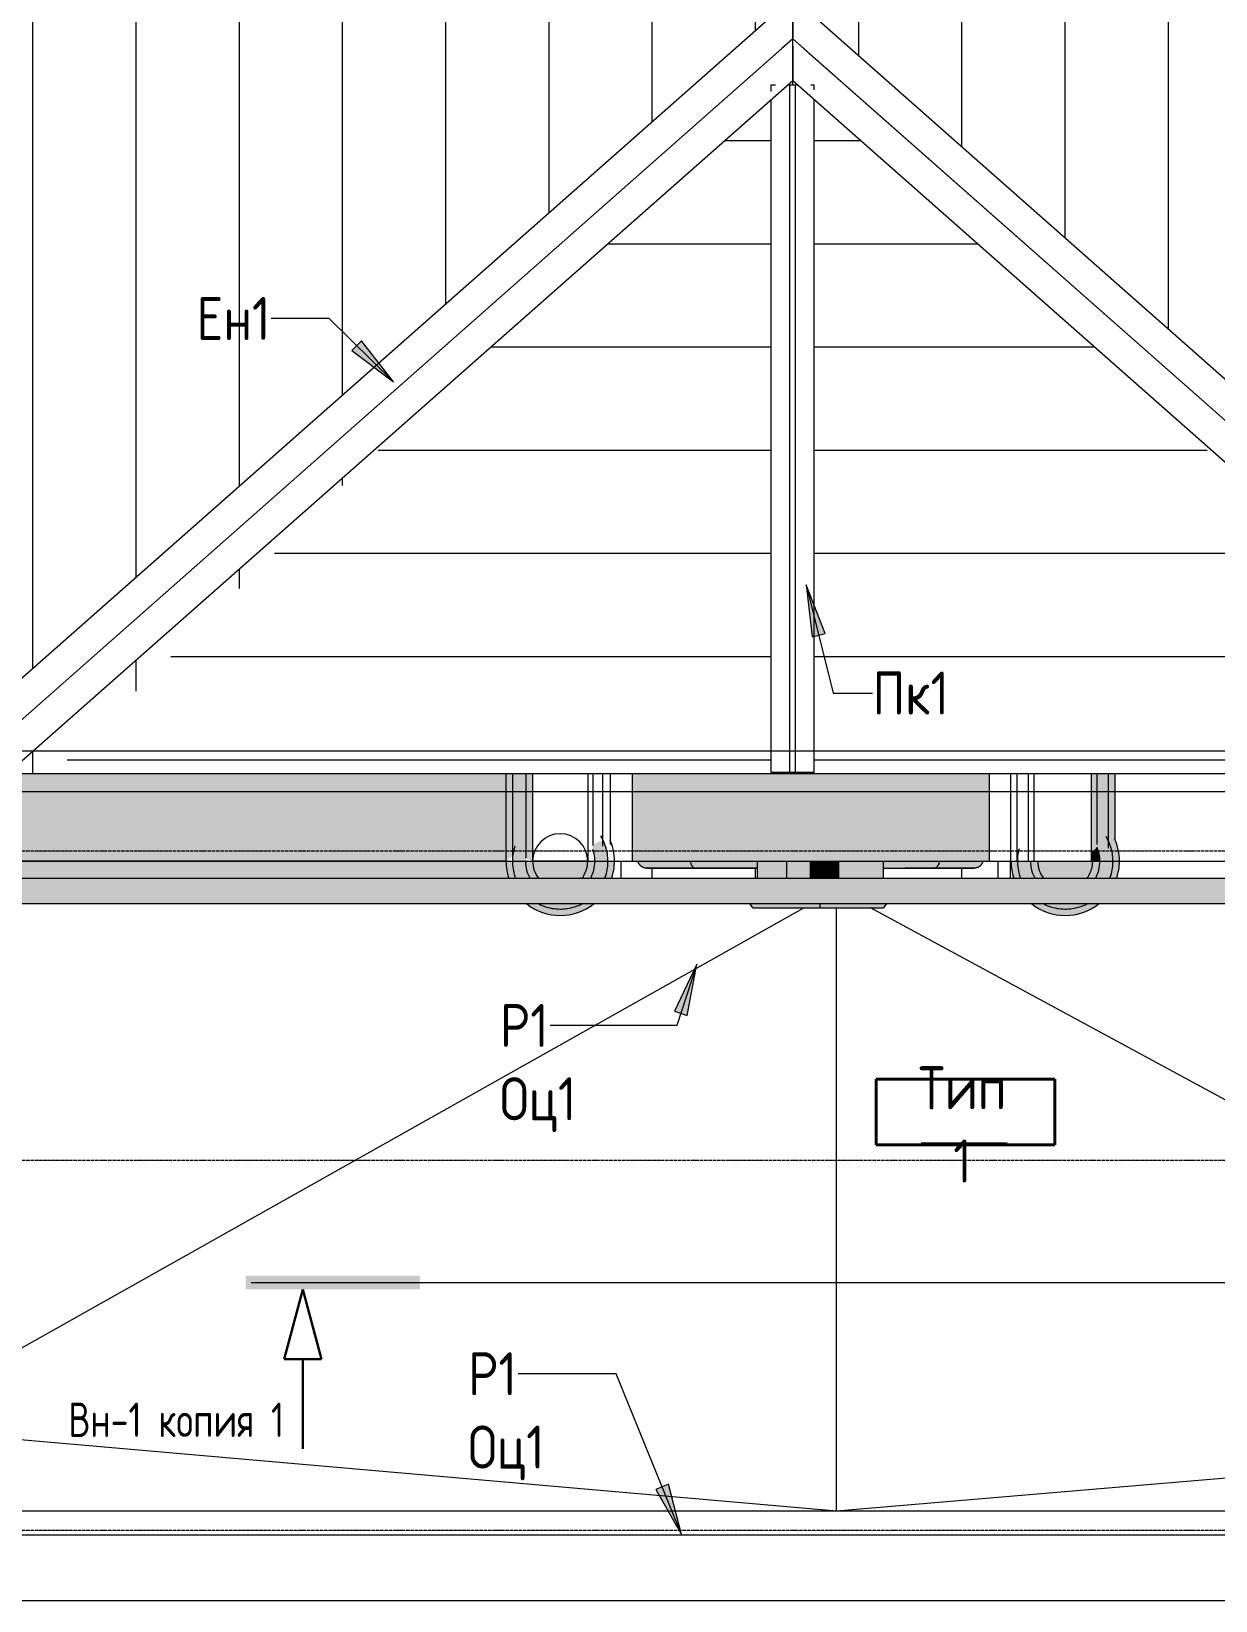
# Model space of a CAD drawing. Header units: millimetres. Extents: x -10178924 to 11692288, y -947381 to 58396.
# Drawn here: x 19792 to 26674, y -567089 to -557965 of the extents above; entities that cross this region are included whole.
import ezdxf

# ---------------------------------------------------------------- set-up
doc = ezdxf.new("R2010")
doc.units = ezdxf.units.MM
doc.linetypes.add('ADSK_Линия сетки', pattern=[25, 20, -2.5, 0, -2.5])
doc.linetypes.add('ADSK_Штриховая_ш3 п1_5', pattern=[4.5, 3, -1.5])
for name, color, linetype, lineweight in [('Аннотация', 7, 'Continuous', 18), ('Антураж', 7, 'Continuous', 18), ('Крыша', 7, 'Continuous', 9), ('Крыша штриховка', 7, 'Continuous', 9), ('Марки', 7, 'Continuous', 20), ('Ограждение', 7, 'Continuous', 9), ('Оси', 253, 'Continuous', 9), ('Перекрытие', 7, 'Continuous', 18), ('Разрезы', 7, 'Continuous', 9), ('Стены внутренние', 7, 'Continuous', 18), ('Стены штриховка поверхности', 7, 'Continuous', 18), ('Узлы', 7, 'Continuous', 18)]:
    doc.layers.add(name, color=color, linetype=linetype, lineweight=lineweight)
doc.layers.add('Линии', color=7, linetype='Continuous', lineweight=9, true_color=0x00a600)
doc.styles.add('GOST Common_3', font='GOST_Common.ttf', dxfattribs={"width": 0.8, "height": 350})
doc.styles.add('GOST Common_4', font='GOST_Common.ttf', dxfattribs={"width": 0.9, "height": 200})

# ---------------------------------------------------------------- blocks, each defined once
blk = doc.blocks.new('Антураж 1 - Антураж 1-919835-План кровли АР')
at = {"layer": 'Антураж', "true_color": 0xfdf4e4}
h = blk.add_hatch(color=7, dxfattribs=at)
h.paths.add_polyline_path([(23067, 1733.4), (23142.3, 1733.4), (23129, 1818.9), (23112.1, 1859.6), (23111.7, 1853.2), (23108.3, 1854.8), (23104.5, 1853.9), (23101.5, 1848.8), (23097.1, 1848.9), (23089.3, 1848.1), (23082.3, 1840.7), (23076.6, 1840.2), (23069.5, 1838.8), (23055, 1824.6), (23053.9, 1801), (23061.2, 1781.7), (23063.9, 1759.3)])
h.paths.add_polyline_path([(22592.9, 1733.4), (22592.6, 1744.3), (22590.8, 1741.8), (22590.2, 1733.4)])
h.paths.add_polyline_path([(22607.7, 1733.4), (22606.1, 1742.4), (22601.8, 1746.5), (22600.9, 1733.4), (22606.1, 1733.4)])
h.paths.add_polyline_path([(22622.6, 1733.4), (22632.1, 1733.4), (22631.1, 1741.2), (22626.3, 1744.4)])
h.paths.add_polyline_path([(22663.2, 1733.4), (22663.3, 1733.4), (22663.3, 1737.7), (22660.3, 1739), (22656.1, 1733.4)])
at = {"layer": 'Антураж', "true_color": 0xfbfbf4}
for points in [[(26061.2, 1733.4), (26077.3, 1733.4), (26064, 1818.9), (26050.1, 1853.4), (26049.8, 1845.9), (26047.2, 1847.1), (26042.8, 1847.6), (26038, 1841.3), (26033.2, 1842.7), (26027, 1843.7), (26015.7, 1836.4), (26005.1, 1838), (25984.4, 1829.3), (25984.4, 1812.7), (25996.2, 1781.7), (26002, 1733.4), (26061.1, 1733.4)], [(26109.2, 1733.4), (26115.2, 1733.4), (26109.2, 1794.9), (26091.3, 1854), (26086.4, 1863), (26050.6, 1853.5), (26065.6, 1814.8), (26077.3, 1733.4), (26087.7, 1733.4)], [(25984.4, 1733.4), (26002, 1733.4), (25996.2, 1781.7), (25983.6, 1814.8), (25952.1, 1781.3), (25954.8, 1774.9), (25960.2, 1733.4)]]:
    blk.add_hatch(color=7, dxfattribs=at).paths.add_polyline_path(points)
h = blk.add_hatch(color=7, dxfattribs=at)
h.paths.add_polyline_path([(22865.2, 1418.4), (22926.6, 1424.4), (22985.7, 1442.3), (23040.2, 1471.5), (23060.7, 1488.2), (22994.2, 1488.2), (22945.2, 1468.7), (22893.7, 1458.1), (22827.2, 1458.8), (22767.2, 1473.8), (22737.2, 1488.2), (22669.7, 1488.2), (22690.1, 1471.5), (22744.6, 1442.3), (22803.7, 1424.4), (22810.4, 1423.7)])
h.paths.add_polyline_path([(22574.1, 1633.4), (22609.5, 1633.4), (22594.2, 1675.6), (22587.8, 1733.4), (22550.1, 1733.4), (22556.1, 1672), (22567.8, 1633.4)])
h.paths.add_polyline_path([(23135.3, 1633.4), (23162.5, 1633.4), (23174.2, 1672), (23180.2, 1733.4), (23142.3, 1733.4), (23135.3, 1669.8), (23122.2, 1633.4)])
h = blk.add_hatch(color=7, dxfattribs=at)
h.paths.add_polyline_path([(22831.4, 1457.8), (22896.2, 1458.1), (22950.1, 1470), (22994.2, 1488.2), (22737.2, 1488.2), (22774.3, 1471.6), (22827.2, 1458.8)])
h.paths.add_polyline_path([(22686.4, 1633.4), (22690.7, 1633.4), (22686.4, 1639.6), (22669.2, 1685.1), (22663.3, 1733.4), (22588, 1733.4), (22594.9, 1670.7), (22609.5, 1633.4), (22684.5, 1633.4)])
h.paths.add_polyline_path([(23078.5, 1633.4), (23122.2, 1633.4), (23132.4, 1660.8), (23135.3, 1669.8), (23142.3, 1733.4), (23067, 1733.4), (23061.2, 1685.1), (23043.9, 1639.6), (23039.6, 1633.4), (23061.2, 1633.4)])
h = blk.add_hatch(color=7, dxfattribs=at)
h.paths.add_polyline_path([(22741.8, 1633.4), (22726.5, 1653.4), (22710.5, 1692), (22705.1, 1733.4), (22663.3, 1733.4), (22669.2, 1685.1), (22686.4, 1639.6), (22691.9, 1633.4), (22734.8, 1633.4)])
h.paths.add_polyline_path([(23008.4, 1633.4), (23039.6, 1633.4), (23043.9, 1639.6), (23061.2, 1685.1), (23067, 1733.4), (23025.2, 1733.4), (23019.8, 1692), (23003.8, 1653.4), (22988.5, 1633.4), (23003.8, 1633.4)])
at = {"layer": 'Антураж', "true_color": 0xfdf4e4}
for points in [[(22741.8, 1633.4), (22988.5, 1633.4), (23003.8, 1653.4), (23019.8, 1692), (23025.2, 1733.4), (22705.1, 1733.4), (22710.5, 1692), (22726.5, 1653.4)], [(25913.4, 1633.4), (25923.5, 1633.4), (25938.8, 1653.4), (25954.8, 1692), (25960.2, 1733.4), (25640.1, 1733.4), (25645.5, 1692), (25661.5, 1653.4), (25676.8, 1633.4), (25900.2, 1633.4)]]:
    blk.add_hatch(color=7, dxfattribs=at).paths.add_polyline_path(points)
at = {"layer": 'Антураж', "true_color": 0xfbfbf4}
h = blk.add_hatch(color=7, dxfattribs=at)
h.paths.add_polyline_path([(25800.2, 1418.4), (25861.6, 1424.4), (25920.7, 1442.3), (25975.2, 1471.5), (25995.7, 1488.2), (25929.2, 1488.2), (25880.2, 1468.7), (25828.7, 1458.1), (25762.2, 1458.8), (25702.2, 1473.8), (25672.2, 1488.2), (25604.7, 1488.2), (25625.1, 1471.5), (25679.6, 1442.3), (25738.7, 1424.4), (25745.4, 1423.7)])
h.paths.add_polyline_path([(25509.1, 1633.4), (25544.5, 1633.4), (25529.2, 1675.6), (25523, 1733.4), (25485.1, 1733.4), (25491.1, 1672), (25502.8, 1633.4)])
h.paths.add_polyline_path([(26075.3, 1633.4), (26097.5, 1633.4), (26109.2, 1672), (26115.2, 1733.4), (26077.3, 1733.4), (26070.3, 1669.8), (26057.2, 1633.4), (26070.3, 1633.4)])
h = blk.add_hatch(color=7, dxfattribs=at)
h.paths.add_polyline_path([(25766.4, 1457.8), (25831.2, 1458.1), (25885.1, 1470), (25926.2, 1488.2), (25672.2, 1488.2), (25709.3, 1471.6), (25762.2, 1458.8)])
h.paths.add_polyline_path([(25617, 1633.4), (25625.7, 1633.4), (25621.4, 1639.6), (25604.2, 1685.1), (25598.3, 1733.4), (25523, 1733.4), (25529.6, 1671.6), (25544.5, 1633.4), (25609.8, 1633.4)])
h.paths.add_polyline_path([(26029.2, 1633.4), (26057.2, 1633.4), (26067.4, 1660.8), (26070.3, 1669.8), (26077.3, 1733.4), (26002, 1733.4), (25996.2, 1685.1), (25978.9, 1639.6), (25974.6, 1633.4), (26024.5, 1633.4)])
h = blk.add_hatch(color=7, dxfattribs=at)
h.paths.add_polyline_path([(25923.5, 1633.4), (25974.6, 1633.4), (25978.9, 1639.6), (25996.2, 1685.1), (26002, 1733.4), (25960.2, 1733.4), (25954.8, 1692), (25938.8, 1653.4), (25926.2, 1637)])
h.paths.add_polyline_path([(25625.7, 1633.4), (25676.8, 1633.4), (25661.5, 1653.4), (25645.5, 1692), (25640.1, 1733.4), (25598.3, 1733.4), (25605.5, 1681.6), (25621.4, 1639.6)])
at = {"layer": 'Антураж', "flags": 128}
for points in [[(23142.9, 1733.4), (23142.7, 1744.5), (23142, 1755.6), (23140.9, 1766.7), (23139.4, 1777.7), (23137.4, 1788.6), (23135, 1799.4), (23132.1, 1810.2), (23128.8, 1820.8), (23125.1, 1831.3), (23121, 1841.6), (23116.5, 1851.7), (23111.5, 1861.7), (23106.2, 1871.4), (23100.5, 1881)], [(26077.9, 1733.4), (26077.7, 1744.5), (26077, 1755.6), (26075.9, 1766.7), (26074.4, 1777.7), (26072.4, 1788.6), (26070, 1799.4), (26067.1, 1810.2), (26063.8, 1820.8), (26060.1, 1831.3), (26056, 1841.6), (26051.5, 1851.7), (26046.5, 1861.7), (26041.2, 1871.4), (26038, 1876.8)], [(22601.8, 1821.5), (22600, 1815.9), (22596.9, 1805.3), (22594.2, 1794.5), (22592, 1783.6), (22590.2, 1772.6), (22588.8, 1761.6), (22587.9, 1750.5), (22587.5, 1739.4), (22587.4, 1733.4)], [(25531.9, 1805.3), (25529.2, 1794.5), (25527, 1783.6), (25525.2, 1772.6), (25523.8, 1761.6), (25522.9, 1750.5), (25522.5, 1739.4), (25522.4, 1733.4)], [(22587.4, 1733.4), (22587.6, 1722.3), (22588.3, 1711.2), (22589.4, 1700.2), (22591, 1689.2), (22593, 1678.2), (22595.4, 1667.4), (22598.2, 1656.7), (22601.5, 1646.1), (22605.2, 1635.6), (22606.1, 1633.4)], [(23124.2, 1633.4), (23126.9, 1640.4), (23130.4, 1650.9), (23133.5, 1661.6), (23136.1, 1672.4), (23138.3, 1683.3), (23140.1, 1694.2), (23141.5, 1705.3), (23142.4, 1716.3), (23142.8, 1727.4), (23142.9, 1733.4)], [(25522.4, 1733.4), (25522.6, 1722.3), (25523.3, 1711.2), (25524.4, 1700.2), (25526, 1689.2), (25528, 1678.2), (25530.4, 1667.4), (25533.2, 1656.7), (25536.5, 1646.1), (25540.2, 1635.6), (25541.1, 1633.4)], [(26059.2, 1633.4), (26061.9, 1640.4), (26065.4, 1650.9), (26068.5, 1661.6), (26071.1, 1672.4), (26073.3, 1683.3), (26075.1, 1694.2), (26076.5, 1705.3), (26077.4, 1716.3), (26077.8, 1727.4), (26077.9, 1733.4)], [(22734.7, 1488.2), (22744.2, 1483.4), (22754.2, 1478.8), (22764.5, 1474.6), (22775, 1470.7), (22785.5, 1467.3), (22796.2, 1464.4), (22807, 1461.8), (22818, 1459.7), (22828.9, 1458.1), (22840, 1456.8), (22851.1, 1456), (22862.2, 1455.7), (22873.3, 1455.8), (22884.4, 1456.3), (22895.4, 1457.3), (22906.5, 1458.8), (22917.4, 1460.6), (22928.3, 1462.9), (22939, 1465.7), (22949.7, 1468.9), (22960.2, 1472.4), (22970.6, 1476.5), (22980.7, 1480.9), (22990.8, 1485.7), (22995.5, 1488.2)], [(25669.7, 1488.2), (25679.2, 1483.4), (25689.2, 1478.8), (25699.5, 1474.6), (25710, 1470.7), (25720.5, 1467.3), (25731.2, 1464.4), (25742, 1461.8), (25753, 1459.7), (25763.9, 1458.1), (25775, 1456.8), (25786.1, 1456), (25797.2, 1455.7), (25808.3, 1455.8), (25819.4, 1456.3), (25830.4, 1457.3), (25841.5, 1458.8), (25852.4, 1460.6), (25863.3, 1462.9), (25874, 1465.7), (25884.7, 1468.9), (25895.2, 1472.4), (25905.6, 1476.5), (25915.7, 1480.9), (25925.8, 1485.7), (25930.5, 1488.2)]]:
    blk.add_lwpolyline(points, dxfattribs=at)
at = {"layer": 'Антураж'}
for centre, radius, start, end in [((22865.2, 1733.4), 160.1, 360, 180), ((22865.2, 1733.4), 315.1, 360, 22.78711), ((25800.2, 1733.4), 315.1, 360, 24.35708), ((22865.2, 1733.4), 201.9, 178.82816, 180), ((22865.2, 1733.4), 201.9, 360, 19.69851), ((25800.2, 1733.4), 160.1, 360, 17.62203), ((25800.2, 1733.4), 201.9, 360, 23.90184), ((22865.2, 1733.4), 315.1, 180, 198.58398), ((22865.2, 1733.4), 201.9, 180, 209.83125), ((22865.2, 1733.4), 160.1, 180, 219.03096), ((22865.2, 1733.4), 160.1, 320.96904, 360), ((22865.2, 1733.4), 201.9, 330.16875, 360), ((22865.2, 1733.4), 315.1, 341.41602, 360), ((25800.2, 1733.4), 315.1, 180, 198.58398), ((25800.2, 1733.4), 201.9, 180, 209.83125), ((25800.2, 1733.4), 160.1, 180, 219.03096), ((25800.2, 1733.4), 160.1, 320.96904, 360), ((25800.2, 1733.4), 201.9, 330.16875, 360), ((25800.2, 1733.4), 315.1, 341.41602, 360), ((22865.2, 1733.4), 315.1, 231.43237, 308.56763), ((25800.2, 1733.4), 315.1, 231.43237, 308.56763)]:
    blk.add_arc(centre, radius, start, end, dxfattribs=at)
blk = doc.blocks.new('Антураж 2 - Антураж 2-921631-План кровли АР')
at = {"layer": 'Антураж', "true_color": 0xfbfbf4}
for points in [[(24305.3, 1462.7), (24374.4, 1462.7), (24374.4, 1488.2), (23967, 1488.2), (23984, 1462.7), (24281.1, 1462.7)], [(24652.2, 1462.7), (24744, 1462.7), (24761, 1488.2), (24374.4, 1488.2), (24374.4, 1462.7), (24648.4, 1462.7)]]:
    blk.add_hatch(color=7, dxfattribs=at).paths.add_polyline_path(points)
at = {"layer": 'Антураж'}
for p, q in [((23984, 1462.7), (23967, 1488.2)), ((23984, 1462.7), (24374.4, 1462.7)), ((24374.4, 1488.2), (24374.4, 1462.7)), ((24374.4, 1462.7), (24744, 1462.7)), ((24761, 1488.2), (24744, 1462.7))]:
    blk.add_line(p, q, dxfattribs=at)
blk = doc.blocks.new('Антураж 3 - Антураж 3-922204-План кровли АР')
at = {"layer": 'Антураж', "true_color": 0xfbfbf4}
for points in [[(23403.3, 1693.6), (23644.3, 1694.4), (23637.4, 1699), (23630.6, 1709.7), (23626.1, 1723.8), (23624.3, 1733.4), (23317.8, 1733.4), (23322, 1721.6), (23327.7, 1713), (23337.9, 1702.9), (23354.9, 1695.4), (23364.1, 1694), (23399.1, 1693.6)], [(25106.6, 1693.6), (25279.3, 1694.8), (25289.7, 1696.9), (25299.2, 1701.9), (25304.4, 1705.6), (25315.5, 1718.7), (25321.7, 1733.4), (25068, 1733.4), (25064.9, 1718.9), (25057.6, 1704.6), (25052.4, 1698.3), (25044.7, 1694.1), (25077.3, 1693.8)]]:
    blk.add_hatch(color=7, dxfattribs=at).paths.add_polyline_path(points)
h = blk.add_hatch(color=7, dxfattribs=at)
h.paths.add_polyline_path([(24868.9, 1693.6), (25044.7, 1694.1), (25052.6, 1698.5), (25059.5, 1706.9), (25064.9, 1718.9), (25068, 1733.4), (24742.2, 1733.4), (24742.2, 1693.6), (24862.6, 1693.6)])
h.paths.add_polyline_path([(23837.5, 1693.6), (24009.5, 1694.8), (24009.5, 1733.4), (23624.3, 1733.4), (23627, 1719), (23631.7, 1707), (23638.2, 1698.2), (23644.8, 1694.1), (23824.2, 1693.6)])
at = {"layer": 'Антураж', "flags": 128}
for points in [[(23367.2, 1693.6), (23365.1, 1693.6), (23363.1, 1693.7), (23361, 1693.9), (23359, 1694.2), (23357, 1694.6), (23355, 1695), (23353, 1695.6), (23351, 1696.2), (23349.1, 1696.8), (23347.2, 1697.6), (23345.3, 1698.4), (23343.5, 1699.4), (23341.7, 1700.3), (23339.9, 1701.4), (23338.2, 1702.5), (23336.6, 1703.7), (23334.9, 1705), (23333.4, 1706.3), (23331.8, 1707.7), (23330.4, 1709.1), (23329, 1710.6), (23327.7, 1712.2), (23326.4, 1713.8), (23325.2, 1715.4), (23324, 1717.1), (23323, 1718.9), (23321.9, 1720.7), (23321, 1722.5), (23320.2, 1724.4), (23319.4, 1726.3), (23318.7, 1728.2), (23318, 1730.1), (23317.5, 1732.1), (23317.2, 1733.4)], [(23605.4, 1693.6), (23582.1, 1693.6), (23559.8, 1693.6), (23538.6, 1693.6), (23518.5, 1693.6), (23499.5, 1693.6), (23481.7, 1693.6), (23465.1, 1693.6), (23449.7, 1693.6), (23435.6, 1693.6), (23422.7, 1693.6), (23411.2, 1693.6), (23401, 1693.6), (23392.1, 1693.6), (23384.5, 1693.6), (23378.3, 1693.6), (23373.4, 1693.6), (23370, 1693.6), (23367.9, 1693.6), (23367.2, 1693.6)], [(23367.2, 1693.6), (23367.9, 1693.6), (23369.9, 1693.6), (23373.4, 1693.6), (23378.2, 1693.6), (23384.4, 1693.6), (23392, 1693.6), (23400.9, 1693.6), (23411.1, 1693.6), (23422.6, 1693.6), (23435.5, 1693.6), (23449.6, 1693.6), (23464.9, 1693.6), (23481.5, 1693.6), (23499.3, 1693.6), (23518.3, 1693.6), (23538.4, 1693.6), (23559.6, 1693.6), (23581.9, 1693.6), (23605.2, 1693.6), (23629.6, 1693.6), (23648.4, 1693.6)], [(24009.5, 1693.6), (23979.4, 1693.6), (23914.5, 1693.6), (23850.2, 1693.6), (23786.6, 1693.6), (23723.9, 1693.6), (23662, 1693.6), (23605.4, 1693.6)], [(23648.4, 1693.6), (23760.3, 1693.6), (23873.1, 1693.6), (23986.6, 1693.6), (24009.5, 1693.6)], [(24742.2, 1693.6), (24786.1, 1693.6), (24898.8, 1693.6), (25010.6, 1693.6), (25040.6, 1693.6)], [(25078.1, 1693.6), (25018.5, 1693.6), (24957.7, 1693.6), (24895.9, 1693.6), (24868.9, 1693.6)], [(25040.6, 1693.6), (25064.8, 1693.6), (25087.8, 1693.6), (25109.6, 1693.6), (25130.1, 1693.6), (25149.3, 1693.6), (25167.3, 1693.6), (25183.9, 1693.6), (25199.1, 1693.6), (25212.9, 1693.6), (25225.4, 1693.6), (25236.3, 1693.6), (25245.9, 1693.6), (25254, 1693.6), (25260.5, 1693.6), (25265.6, 1693.6), (25269.2, 1693.6), (25271.3, 1693.6), (25271.9, 1693.6)], [(25271.9, 1693.6), (25271.2, 1693.6), (25268.9, 1693.6), (25265.1, 1693.6), (25259.9, 1693.6), (25253.1, 1693.6), (25244.9, 1693.6), (25235.2, 1693.6), (25224, 1693.6), (25211.5, 1693.6), (25197.5, 1693.6), (25182.1, 1693.6), (25165.3, 1693.6), (25147.2, 1693.6), (25127.8, 1693.6), (25107.2, 1693.6), (25085.2, 1693.6), (25078.1, 1693.6)], [(25321.9, 1733.4), (25321.4, 1731.4), (25320.9, 1729.5), (25320.2, 1727.5), (25319.5, 1725.6), (25318.7, 1723.7), (25317.8, 1721.9), (25316.8, 1720.1), (25315.8, 1718.3), (25314.7, 1716.5), (25313.5, 1714.9), (25312.3, 1713.2), (25311, 1711.6), (25309.6, 1710.1), (25308.2, 1708.6), (25306.7, 1707.2), (25305.2, 1705.8), (25303.6, 1704.5), (25302, 1703.3), (25300.3, 1702.1), (25298.6, 1701), (25296.8, 1700), (25295, 1699), (25293.1, 1698.1), (25291.2, 1697.3), (25289.3, 1696.6), (25287.4, 1695.9), (25285.4, 1695.4), (25283.4, 1694.9), (25281.4, 1694.4), (25279.4, 1694.1), (25277.4, 1693.8), (25275.3, 1693.7), (25273.3, 1693.6), (25271.9, 1693.6)]]:
    blk.add_lwpolyline(points, dxfattribs=at)
at = {"layer": 'Антураж'}
for points in [[(23603.4, 1693.7), (23604.8, 1693.5), (23606.3, 1693.5), (23607.7, 1693.7)], [(25080.2, 1693.7), (25078.7, 1693.5), (25077.1, 1693.5), (25075.6, 1693.7)]]:
    blk.add_open_spline(points, degree=3, dxfattribs=at)
for points, knots in [([(23651.9, 1694.1), (23650.7, 1693.7), (23648.4, 1693.4), (23643.5, 1694.1), (23637.6, 1697.8), (23631.4, 1706.4), (23626.7, 1718.6), (23624.8, 1728.4), (23624.3, 1733.4)], [0.4477416, 0.4477416, 0.4477416, 0.4477416, 0.5, 0.5555556, 0.6666667, 0.7777778, 0.8888889, 1, 1, 1, 1]), ([(25068, 1733.4), (25067.3, 1728.3), (25065.2, 1718.5), (25060.7, 1708.4), (25056.3, 1702), (25052.7, 1698.3), (25048.8, 1695.6), (25044.7, 1693.9), (25040.7, 1693.4), (25038, 1693.7), (25036.7, 1694)], [-1, -1, -1, -1, -0.8888889, -0.7777778, -0.7222222, -0.6666667, -0.6111111, -0.5555556, -0.5, -0.4485786, -0.4485786, -0.4485786, -0.4485786])]:
    blk.add_open_spline(points, degree=3, knots=knots, dxfattribs=at)
blk = doc.blocks.new('Антураж 6 - Антураж 6-925259-План кровли АР')
at = {"layer": 'Антураж', "true_color": 0xfbfbf4}
blk.add_hatch(color=7, dxfattribs=at).paths.add_polyline_path([(20505.7, 1633.4), (22567.8, 1633.4), (22556.1, 1672), (22550.1, 1733.4), (19380, 1733.4), (19380, 1633.4), (20144.4, 1633.4)])
at = {"layer": 'Антураж'}
for p, q in [((19380, 1733.4), (22550.1, 1733.4)), ((23216.8, 1733.4), (23216.8, 1633.4)), ((25409.5, 1733.4), (25409.5, 1633.4)), ((25479.5, 1733.4), (25479.5, 1633.4)), ((25498.2, 1648.5), (25498.2, 1633.4)), ((26115.2, 1733.4), (29060, 1733.4)), ((23163.5, 1636.9), (23163.5, 1633.4))]:
    blk.add_line(p, q, dxfattribs=at)
blk = doc.blocks.new('Антураж 7 - Антураж 4-925790-План кровли АР')
at = {"layer": 'Антураж', "true_color": 0xfdf4e4}
for points in [[(24009.5, 1633.4), (24183.3, 1633.4), (24183.3, 1733.4), (24009.5, 1733.4)], [(24183.3, 1633.4), (24318.6, 1633.4), (24318.6, 1733.4), (24183.3, 1733.4)], [(24482.2, 1633.4), (24742.2, 1633.4), (24742.2, 1733.4), (24482.2, 1733.4)]]:
    blk.add_hatch(color=7, dxfattribs=at).paths.add_polyline_path(points)
at = {"layer": 'Антураж', "true_color": 0xfbfbf4}
for points in [[(24327, 1633.4), (24394.9, 1633.4), (24394.9, 1733.4), (24318.6, 1733.4), (24318.6, 1633.4)], [(24480.8, 1633.4), (24482.2, 1633.4), (24482.2, 1733.4), (24394.9, 1733.4), (24394.9, 1633.4), (24443.9, 1633.4)]]:
    blk.add_hatch(color=7, dxfattribs=at).paths.add_polyline_path(points)
at = {"layer": 'Антураж'}
for p, q in [((24009.5, 1733.4), (24009.5, 1633.4)), ((24183.3, 1633.4), (24183.3, 1733.4)), ((24318.6, 1733.4), (24318.6, 1633.4)), ((24349, 1733.4), (24394.9, 1733.4)), ((24394.9, 1733.4), (24446.9, 1733.4)), ((24394.9, 1733.4), (24394.9, 1633.4)), ((24482.2, 1733.4), (24482.2, 1633.4)), ((24742.2, 1733.4), (24742.2, 1633.4))]:
    blk.add_line(p, q, dxfattribs=at)
blk = doc.blocks.new('Ограждение - Ограждение-2970319-План кровли АР')
at = {"layer": 'Ограждение'}
for p, q in [((24216.6, 6757), (19360.4, 2468.2)), ((24216.6, 6755.1), (19360.5, 2466.3)), ((24216.6, 6757), (24216.6, 6755.1)), ((24216.6, 6755.1), (24216.6, 6757)), ((29060.2, 2479.3), (24216.6, 6757)), ((24216.6, 6755.1), (24216.6, 6521.8)), ((24216.6, 6521.8), (24216.6, 6755.1)), ((29060.2, 2477.3), (24216.6, 6755.1)), ((24153.5, 6459.2), (19498.7, 2348.2)), ((24216.6, 6473.7), (24216.6, 6273.4)), ((24216.6, 6273.4), (24216.6, 6473.7)), ((29053.3, 2243.4), (24279.8, 6459.2)), ((19653.5, 2243.4), (24216.6, 6273.4)), ((24216.6, 6271.5), (19655.7, 2243.4)), ((24216.6, 6273.4), (24216.6, 6271.5)), ((24216.6, 6271.5), (24216.6, 6273.4)), ((24216.6, 6273.4), (28779.7, 2243.4)), ((28777.6, 2243.4), (24216.6, 6271.5)), ((19476, 2328.2), (19380, 2243.4)), ((19380, 2243.4), (19366.1, 2259.2)), ((29060.2, 2251.3), (29053.3, 2243.4))]:
    blk.add_line(p, q, dxfattribs=at)
blk = doc.blocks.new('Ограждение - Ограждение-2970462-План кровли АР')
at = {"layer": 'Ограждение'}
for p, q in [((24090.7, 6248.7), (24117.3, 6248.7)), ((24090.7, 6208.6), (24090.7, 6248.7)), ((24190.7, 6248.7), (24198.7, 6248.7)), ((24198.7, 6248.7), (24215.7, 6248.7)), ((24198.7, 6248.7), (24198.7, 2248.7)), ((24215.7, 6248.7), (24232.7, 6248.7)), ((24232.7, 6248.7), (24242.5, 6248.7)), ((24232.7, 2248.7), (24232.7, 6248.7)), ((24321.5, 6248.7), (24340.8, 6248.7)), ((24340.8, 6219.7), (24340.8, 6248.7)), ((24090.7, 2248.7), (24090.7, 6160.3)), ((24340.8, 2248.7), (24340.8, 6161.9)), ((24198.7, 2248.7), (24090.7, 2248.7)), ((24215.7, 2248.7), (24198.7, 2248.7)), ((24232.7, 2248.7), (24215.7, 2248.7)), ((24340.8, 2248.7), (24232.7, 2248.7))]:
    blk.add_line(p, q, dxfattribs=at)
blk = doc.blocks.new('ADSK_Марка_Крыша - Типоразмер_ADSK_Марка-153529-План кровли АР')
at = {"layer": 'Марки'}
blk.add_line((-2.5, 0), (2.5, 0), dxfattribs=at)
blk = doc.blocks.new('Разрез - Имя вида спереди-16068-План кровли АР')
at = {"layer": 'Разрезы'}
blk.add_hatch(color=256, dxfattribs=at).paths.add_polyline_path([(9.798, 0.404), (9.798, -0.394), (-0.333, -0.394), (-0.333, 0.404)])
at = {"layer": 'Разрезы', "lineweight": 30}
for p, q in [((3, -0.394), (1.915, -4.442)), ((3, -0.394), (4.085, -4.442)), ((1.915, -4.442), (4.085, -4.442)), ((3, -4.442), (3, -9.663))]:
    blk.add_line(p, q, dxfattribs=at)
blk = doc.blocks.new('Кровля')
at = {"layer": 'Аннотация', "lineweight": 9}
for points in [[(21896.5, 4521.6), (21710.3, 4760.1), (21655, 4703.8)], [(24294.1, 3339.9), (24328.9, 3039.3), (24405.6, 3058.5)], [(23660, 1134.8), (23528.7, 862.2), (23603.7, 837.5)], [(23570.5, -2181.8), (23494.1, -1889.1), (23420.9, -1918.8)]]:
    blk.add_hatch(color=256, dxfattribs=at).paths.add_polyline_path(points)
at = {"layer": 'Крыша штриховка'}
h = blk.add_hatch(dxfattribs=at)
h.set_pattern_fill('FP_21', color=256, style=0, pattern_type=2)
h.set_pattern_definition([(90, (0, 161.5), (-600, 4e-14), [])])
h.paths.add_polyline_path([(13174.7, 1526.9), (13175.7, 1526.9), (13174.7, 1526.9)])
h.paths.add_polyline_path([(12896.6, 1552.3), (12886.9, 1608.3), (11118.9, 1669.3), (12887.6, 1606.3)])
h.paths.add_polyline_path([(13161.5, 1552.3), (13170.6, 1606.6), (13175.6, 1606), (19380, 1823.5), (19380, 2243.4), (19366.1, 2259.1), (19377.7, 1825.5), (13170.6, 1608.3), (13168.2, 1593.8)])
h.paths.add_polyline_path([(35578.5, 1552.3), (35569.5, 1608), (29060.2, 1844.3), (29060.2, 2009.5), (29053.3, 2009.5), (29053.3, 1733.4), (29060, 1733.4), (29060.2, 1835.5), (35564.4, 1599.4), (35564.4, 1606), (35569.5, 1606), (35571.8, 1592.3)])
h.paths.add_polyline_path([(35843.4, 1552.3), (35853.4, 1606.5), (35863.8, 1606.2), (41077, 1794.8), (41085.1, 1805.8), (35853.4, 1614.6), (35852.1, 1606.6)])
h.paths.add_polyline_path([(23571.2, 1633.4), (24009.5, 1633.4), (24009.5, 1693.7), (23354.9, 1695.4), (23346.3, 1698.5), (23330.6, 1709.7), (23324.5, 1716.7), (23319.8, 1725.8), (23317.8, 1733.4), (23216.8, 1733.4), (23216.8, 1633.4), (23562.3, 1633.4)])
h.paths.add_polyline_path([(24792.1, 1633.4), (25409.5, 1633.4), (25409.5, 1733.4), (25321.7, 1733.4), (25315.5, 1718.7), (25302.6, 1704.3), (25293.9, 1698.9), (25285.3, 1696), (25267.3, 1693.7), (25160.4, 1693.6), (24742.2, 1693.6), (24742.2, 1633.4), (24787.7, 1633.4)])
h.paths.add_polyline_path([(24946.6, 1693.6), (24946.6, 1693.6), (24985.4, 1693.6)])
h.paths.add_polyline_path([(29060.2, 2029.5), (29060.2, 2251.3), (29053.3, 2243.4), (29053.3, 2029.5)])
h.paths.add_polyline_path([(28777.6, 2243.4), (26448.1, 4300.8), (28514.8, 2243.4)])
h.paths.add_polyline_path([(19665.3, 2243.4), (19918.5, 2243.4), (21985.2, 4300.8), (19655.7, 2243.4)])
h.paths.add_polyline_path([(19360.5, 2468.2), (24216.6, 6757), (29060.2, 2479.3), (29060.2, 2997.4), (33459.5, 2837.7), (33459.5, 5991.5), (35759.5, 5991.5), (35759.5, 2764.3), (41946.1, 2990.4), (45228.6, 7507.1), (45216.8, 7516.5), (15840.9, 7516.5), (15840.9, 7202.9), (14440.9, 7202.9), (14440.9, 7516.5), (4203.6, 7516.5), (7264.9, 2958.5), (12613.7, 2770.9), (12613.7, 5991.5), (14913.7, 5991.5), (14913.7, 2822.3), (19346.8, 2977.5), (19358.6, 2540.2)])
h.paths.add_polyline_path([(45454.8, 7507.1), (45461.6, 7516.5), (45441.9, 7516.5)])
h.paths.add_polyline_path([(45547.6, 7680), (45575.5, 7680), (45586.8, 7688.7), (45597, 7702.7), (45597, 7719), (45563.2, 7692.3)])
h.paths.add_polyline_path([(45612.6, 7728.7), (45611.4, 7730.4), (45609.2, 7728.7), (45611.4, 7728.7)])
h = blk.add_hatch(dxfattribs=at)
h.set_pattern_fill('FP_43', color=256, style=0, pattern_type=2)
h.set_pattern_definition([(0, (3316.05, 0), (0, 600), [])])
h.paths.add_polyline_path([(24094.1, 2243.4), (24216.6, 2243.4), (24215.7, 2248.7), (24090.7, 2248.7), (24090.7, 6160.3), (21985.2, 4300.8), (19918.5, 2243.4), (24090.7, 2243.4)])
h.paths.add_polyline_path([(24216.6, 6248.7), (24216.6, 6271.5), (24190.7, 6248.7), (24215.7, 6248.7)])
h.paths.add_polyline_path([(24153.5, 6459.2), (24216.6, 6473.7), (24216.6, 6515), (24157.7, 6463)])
h = blk.add_hatch(dxfattribs=at)
h.set_pattern_fill('FP_44', color=256, style=0, pattern_type=2)
h.set_pattern_definition([(180, (5334.4, 0), (-7e-14, -600), [])])
h.paths.add_polyline_path([(26029.2, 2243.4), (28514.8, 2243.4), (26448.1, 4300.8), (24340.8, 6161.9), (24340.8, 2248.7), (24216.6, 2248.7), (24216.6, 2243.4), (26018.9, 2243.4)])
h.paths.add_polyline_path([(24216.6, 6248.7), (24242.5, 6248.7), (24216.6, 6271.5), (24216.6, 6257.2)])
h.paths.add_polyline_path([(24279.8, 6459.2), (24216.6, 6521.8), (24216.6, 6473.7)])
at = {"layer": 'Стены штриховка поверхности', "true_color": 0xfbfbf4}
for points in [[(22550.1, 1733.4), (22550.1, 2243.4), (19380, 2243.4), (19380, 1733.4), (22312.6, 1733.4)], [(22550.1, 1733.4), (22587.8, 1764), (22587.8, 2243.4), (22550.1, 2243.4), (22550.1, 1741.2)], [(22592.9, 1733.4), (22600.9, 1733.4), (22601.8, 1746.5), (22607, 1741.5), (22607.7, 1733.4), (22622.6, 1733.4), (22626.4, 1744.7), (22631.3, 1741), (22632.1, 1733.4), (22656.1, 1733.4), (22660.3, 1739), (22663.8, 1737.5), (22665.9, 1759.3), (22665.9, 2243.4), (22587.8, 2243.4), (22587.8, 1733.4), (22589.8, 1733.4), (22590.8, 1741.8), (22592.6, 1744.3)], [(22705.1, 1733.4), (22705.1, 2243.4), (22665.9, 2243.4), (22665.9, 1751.9), (22673.9, 1748.1)], [(25236.7, 1733.4), (25358.4, 1733.4), (25358.4, 2243.4), (23283.6, 2243.4), (23283.6, 1733.4), (25203.5, 1733.4)], [(25952.1, 1733.4), (25952.5, 1781.7), (25983.8, 1817.1), (25984.4, 1840.5), (25984.4, 2243.4), (25952, 2243.4), (25952, 1733.4)], [(25984.4, 1829.3), (26005.1, 1838), (26016.2, 1836.8), (26027.9, 1843.6), (26038, 1841.3), (26042.8, 1847.6), (26049.8, 1845.9), (26050.5, 1879.9), (26049.8, 2243.4), (25984.4, 2243.4), (25984.4, 1830.4)], [(26050.6, 1853.5), (26086.4, 1863), (26087.7, 1860.6), (26087.7, 2243.4), (26050.5, 2243.4), (26050.5, 1853.7)]]:
    blk.add_hatch(color=7, dxfattribs=at).paths.add_polyline_path(points)
at = {"layer": 'Узлы', "true_color": 0xffffff}
h = blk.add_hatch(color=7, dxfattribs=at)
h.paths.add_polyline_path([(41826.4, -521.9), (49650.9, -521.9), (49650.9, 475.1), (49562.8, 474), (49503.2, -470.6), (45149.2, -323.1), (41142.1, -458.2), (41079.8, -77.1), (41079.8, -521.9), (41465, -521.9)])
h.paths.add_polyline_path([(-453.6, -388.9), (8078.1, -388.9), (8077.3, -26.3), (7973.5, -276.8), (3655.9, -146.8), (-674.6, -298.6), (-736.9, 259.3), (-736.9, -388.9)])
h.paths.add_polyline_path([(41079.8, 177.9), (41097.9, 182.8), (41188.3, 1719.8), (35856.5, 1526.9), (35850.1, 1488.2), (41079.8, 1488.2), (41079.8, 182)])
h.paths.add_polyline_path([(8078.1, 312.2), (8078.1, 1488.2), (12889.9, 1488.2), (12882.6, 1527), (8005.2, 1701.9), (8062.3, 316.3)])
h.paths.add_polyline_path([(-736.9, 502.7), (-468.8, 8048.7), (-6523.1, 7837.4), (-6529.6, 7798.6), (-736.9, 7798.6), (-736.9, 522.8)])
h.paths.add_polyline_path([(49650.9, 797.5), (49650.9, 7859.4), (55891.9, 7859.4), (55891.9, 8470.8), (55881.1, 8467.5), (55687, 7999.8), (49350.5, 8221), (49618.7, 803.5), (49632.8, 802.6), (49650.1, 797.7)])
h.paths.add_polyline_path([(16530.7, 1488.2), (35571.8, 1488.2), (35566.4, 1520.3), (29060, 1756.5), (29059.6, 1633.4), (19380, 1633.4), (19380, 1744.1), (13174.7, 1526.9), (13168.2, 1488.2), (15807.9, 1488.2)])
h.paths.add_polyline_path([(-7227.8, 7798.6), (-6807.9, 7798.6), (-6813, 7829.1), (-7122.5, 7899.2), (-6947.6, 14171.4), (-7182.5, 20168.5), (-7227.8, 20180.1), (-7227.8, 7899.2)])
h.paths.add_polyline_path([(55891.9, 8773.7), (55891.9, 16804.8), (55861.4, 16796.7), (55713, 12784.8), (55861.2, 8781.6), (55864.6, 8780.7)])
h.paths.add_polyline_path([(24355.3, 13320.2), (32597, 13639), (32606.4, 13678.1), (16107.8, 13678.1), (16117.8, 13638.2), (24355.3, 13320.2)])
h.paths.add_polyline_path([(10664.9, 13409.4), (15825, 13609.8), (15841.3, 13678.1), (11105, 13678.1), (11105, 21012.5), (10508.5, 21012), (10529.1, 20925.4), (10923.6, 20798), (10667.1, 13472.9)])
h.paths.add_polyline_path([(38181.7, 13414.1), (37897.5, 20847.2), (38471.4, 21009.5), (38481.1, 21051.3), (37706.7, 21051.3), (37706.7, 13678.1), (32878, 13678.1), (32887.7, 13637.6), (38174.9, 13414.4)])
h.paths.add_polyline_path([(55891.9, 17107.6), (55891.9, 32796.3), (55861.3, 32788.2), (55572.3, 24949.4), (55861.2, 17115.6), (55864.6, 17114.7)])
h.paths.add_polyline_path([(-7227.8, 20474.6), (-7182.8, 20486.1), (-6960.1, 26174.2), (-7182.6, 31854.5), (-7227.8, 31866), (-7227.8, 20478.7)])
h.paths.add_polyline_path([(45338.1, 20583.1), (45060.3, 27855.3), (45031.9, 27862.7), (45031.9, 21051.3), (38748.9, 21051.3), (38758.7, 21008.8), (45143.6, 20595.7)])
h.paths.add_polyline_path([(3392.9, 20705.4), (10228.7, 20955.9), (10241.6, 21012.5), (3737.3, 21012.5), (3737.3, 28192.7), (3693.8, 28181.5), (3395.2, 20761.3)])
h.paths.add_polyline_path([(45031.9, 28151.9), (45060.5, 28159.8), (45349.7, 35731.9), (45288.1, 37345), (45031.9, 37345), (45031.9, 28159.8)])
h.paths.add_polyline_path([(3737.3, 28469.4), (3737.3, 42947.5), (3702.4, 42938.6), (3419.3, 35707.7), (3702.4, 28478.4), (3736.8, 28469.6)])
h.paths.add_polyline_path([(-7227.8, 32160.5), (-7192.2, 32169.6), (-7003.4, 37563.7), (-7192, 42951.9), (-7227.8, 42961.1), (-7227.8, 32164.6)])
h.paths.add_polyline_path([(55891.9, 33099.2), (55891.9, 43246.9), (55860, 43238.6), (55675.4, 38159.5), (55861.2, 33107.2), (55864.6, 33106.3)])
h.paths.add_polyline_path([(45071.8, 38095), (45259.5, 38095), (45067.3, 43127.7), (45031.9, 43136.9), (45031.9, 38095), (45070, 38095)])
h.paths.add_polyline_path([(3737.3, 43224.3), (3737.3, 43716.6), (-7227.8, 43716.6), (-7227.8, 43255.6), (-7191.7, 43264.8), (-7067.6, 43609), (-1846.2, 43421.7), (3578, 43616.1), (3702.1, 43233.3), (3736.9, 43224.4)])
h.paths.add_polyline_path([(45031.9, 43426.1), (45104.3, 43444.9), (45207, 43781.1), (50463, 43599.1), (55714, 43781), (55835.6, 43550.7), (55891.9, 43536.1), (55891.9, 43898.8), (45031.9, 43898.8), (45031.9, 43440)])
at = {"layer": 'Аннотация', "lineweight": 9}
for p, q in [((21326.9, 4889.3), (21185.4, 4889.3)), ((21522.6, 4889.3), (21326.9, 4889.3)), ((21896.5, 4521.6), (21522.6, 4889.3)), ((21710.3, 4760.1), (21655, 4703.8)), ((21896.5, 4521.6), (21710.3, 4760.1)), ((21655, 4703.8), (21896.5, 4521.6)), ((24294.1, 3339.9), (24328.9, 3039.3)), ((24405.6, 3058.5), (24294.1, 3339.9)), ((24294.1, 3339.9), (24452.1, 2711.3)), ((24328.9, 3039.3), (24405.6, 3058.5)), ((24452.1, 2711.3), (24680.3, 2711.3)), ((23660, 1134.8), (23528.7, 862.2)), ((23660, 1134.8), (23542.7, 778.4)), ((23603.7, 837.5), (23660, 1134.8)), ((23528.7, 862.2), (23603.7, 837.5)), ((23158.2, 778.4), (22806, 778.4)), ((23542.7, 778.4), (23158.2, 778.4)), ((22940.1, -1246.7), (22621.5, -1246.7)), ((23190.2, -1246.7), (22940.1, -1246.7)), ((23570.5, -2181.8), (23190.2, -1246.7)), ((23494.1, -1889.1), (23420.9, -1918.8)), ((23570.5, -2181.8), (23494.1, -1889.1)), ((23420.9, -1918.8), (23570.5, -2181.8))]:
    blk.add_line(p, q, dxfattribs=at)
at = {"layer": 'Крыша'}
for p, q in [((24216.6, 6515), (24153.5, 6459.2)), ((24216.6, 6473.7), (24216.6, 6522.1)), ((24216.6, 6248.7), (24216.6, 6271.5)), ((24216.6, 2243.4), (24216.6, 2248.7)), ((18987.5, -1515.6), (24281.1, 1462.7)), ((24470.9, -2045.6), (24470.9, 1462.7)), ((30240.2, -1556.6), (24667.9, 1462.7)), ((24470.9, -2045.6), (19012.6, -1568.6)), ((30240.2, -1556.6), (24470.9, -2045.6)), ((30240.2, -2045.6), (18909.3, -2045.6))]:
    blk.add_line(p, q, dxfattribs=at)
at = {"layer": 'Линии', "color": 7, "lineweight": 18}
for p, q in [((19380, 2243.4), (24216.6, 6515)), ((24216.6, 6515), (29053.3, 2243.4))]:
    blk.add_line(p, q, dxfattribs=at)
at = {"layer": 'Линии', "color": 7, "linetype": 'ADSK_Штриховая_ш3 п1_5'}
for p, q in [((41904.9, 2373.4), (7070.6, 2373.4)), ((7830.6, 1733.4), (41246.6, 1733.4))]:
    blk.add_line(p, q, dxfattribs=at)
at = {"layer": 'Линии', "color": 5, "true_color": 0x0000ff}
blk.add_line((7428.1, 2138.2), (41729.8, 2138.2), dxfattribs=at)
at = {"layer": 'Линии', "color": 7}
for p, q in [((29060, 1633.4), (19380, 1633.4)), ((13168.2, 1488.2), (35571.8, 1488.2))]:
    blk.add_line(p, q, dxfattribs=at)
at = {"layer": 'Линии', "color": 7, "lineweight": 40}
for p, q in [((24700.6, 465.6), (25740.6, 465.6)), ((24700.6, 85.6), (24700.6, 465.6)), ((25740.6, 465.6), (25740.6, 85.6)), ((25740.6, 85.6), (24700.6, 85.6))]:
    blk.add_line(p, q, dxfattribs=at)
at = {"layer": 'Оси', "linetype": 'ADSK_Линия сетки'}
for p, q in [((-13798, 1795), (50232.7, 1795)), ((-13798, -5), (50232.7, -5)), ((-13798, -2155), (56004.9, -2155))]:
    blk.add_line(p, q, dxfattribs=at)
at = {"layer": 'Перекрытие'}
for p, q in [((30380.6, -2185.6), (18789.3, -2185.6)), ((18282.4, -2565.6), (30760.6, -2565.6))]:
    blk.add_line(p, q, dxfattribs=at)
at = {"layer": 'Разрезы', "lineweight": 20}
blk.add_line((21069.9, -716.6), (27800.6, -716.6), dxfattribs=at)
at = {"layer": 'Стены внутренние'}
for p, q in [((19380, 2243.4), (29053.3, 2243.4)), ((22550.1, 2243.4), (22550.1, 1733.4)), ((22587.4, 2243.4), (22587.4, 1733.4)), ((22665.9, 2243.4), (22665.9, 1751.9)), ((22705.1, 2243.4), (22705.1, 1733.4)), ((23025.2, 2243.4), (23025.2, 1733.4)), ((23055, 2243.4), (23055, 1825.5)), ((23113.4, 1821.9), (23113.4, 2243.4)), ((23155.5, 2243.4), (23155.5, 1831.4)), ((23283.6, 2243.4), (23283.6, 1733.4)), ((25358.4, 2243.4), (25358.4, 1733.4)), ((25482.1, 2243.4), (25482.1, 1733.4)), ((25519.5, 2243.4), (25519.5, 1733.4)), ((25584.3, 2243.4), (25584.3, 1733.4)), ((25617, 2243.4), (25617, 1733.4)), ((25952, 2243.4), (25952, 1733.4)), ((25984.4, 2243.4), (25984.4, 1830.4)), ((26051.6, 1808.9), (26051.6, 2243.4)), ((26087.7, 2243.4), (26087.7, 1860.6)), ((22550.1, 1733.4), (19380, 1733.4)), ((22587.4, 1733.4), (22589.2, 1733.4)), ((22592, 1733.4), (22599.9, 1733.4)), ((22607.1, 1733.4), (22621.7, 1733.4)), ((22631.7, 1733.4), (22655.4, 1733.4)), ((23025.2, 1733.4), (22705.1, 1733.4)), ((23180.2, 1733.4), (24348.6, 1733.4)), ((24446.9, 1733.4), (25952, 1733.4))]:
    blk.add_line(p, q, dxfattribs=at)
at = {"layer": 'Антураж'}
for name in ['Антураж 1 - Антураж 1-919835-План кровли АР', 'Антураж 6 - Антураж 6-925259-План кровли АР', 'Антураж 3 - Антураж 3-922204-План кровли АР', 'Антураж 7 - Антураж 4-925790-План кровли АР', 'Антураж 2 - Антураж 2-921631-План кровли АР']:
    blk.add_blockref(name, (0, 0), dxfattribs=at)
at = {"layer": 'Марки', "xscale": 99.99999999999993, "yscale": 99.99999999999993, "zscale": 99.99999999999993}
blk.add_blockref('ADSK_Марка_Крыша - Типоразмер_ADSK_Марка-153529-План кровли АР', (25213.5, 96.7), dxfattribs=at)
at = {"layer": 'Ограждение'}
for name in ['Ограждение - Ограждение-2970319-План кровли АР', 'Ограждение - Ограждение-2970462-План кровли АР']:
    blk.add_blockref(name, (0, 0), dxfattribs=at)
at = {"layer": 'Разрезы', "lineweight": 50, "xscale": 99.99999999999993, "yscale": 99.99999999999993, "zscale": 99.99999999999993}
blk.add_blockref('Разрез - Имя вида спереди-16068-План кровли АР', (21069.9, -716.6), dxfattribs=at)
at = {"layer": 'Аннотация', "lineweight": 9, "char_height": 250, "attachment_point": 1, "line_spacing_factor": 1.022766, "style": 'GOST Common_4'}
for s, insert, width in [('\\pxt1.44,2.88,4.32,5.76,7.2,8.64,10.08,11.52,12.96,14.4,15.84,17.28,18.72,20.16,21.6,23.04,24.48,25.92,27.36,28.8,30.24,31.68,33.12,34.56,36,37.44,38.88,40.32,41.76,43.2,44.64,46.08;{Ен1}', (20750.9, 5014.5), 577.8), ('\\pxt1.44,2.88,4.32,5.76,7.2,8.64,10.08,11.52,12.96,14.4,15.84,17.28,18.72,20.16,21.6,23.04,24.48,25.92,27.36,28.8,30.24,31.68,33.12,34.56,36,37.44,38.88,40.32,41.76,43.2,44.64,46.08;{Пк1}', (24680.3, 2836.5), 577.8), ('\\pxt1.44,2.88,4.32,5.76,7.2,8.64,10.08,11.52,12.96,14.4,15.84,17.28,18.72,20.16,21.6,23.04,24.48,25.92,27.36,28.8,30.24,31.68,33.12,34.56,36,37.44,38.88,40.32,41.76,43.2,44.64,46.08;{Р1\\PОц1}', (22514.3, 903.5), 643.5), ('\\pxt1.44,2.88,4.32,5.76,7.2,8.64,10.08,11.52,12.96,14.4,15.84,17.28,18.72,20.16,21.6,23.04,24.48,25.92,27.36,28.8,30.24,31.68,33.12,34.56,36,37.44,38.88,40.32,41.76,43.2,44.64,46.08;{Р1\\PОц1}', (22329.8, -1121.5), 612.9)]:
    blk.add_mtext(s, dxfattribs=dict(at, insert=insert, width=width))
at = {"layer": 'Марки', "lineweight": 9, "insert": (25202.9, 203.2), "char_height": 250, "width": 696.6, "attachment_point": 5, "line_spacing_factor": 1.022766, "style": 'GOST Common_4'}
blk.add_mtext('\\pxqc,t4.572,9.144,13.716,18.288,22.86,27.432,32.004,36.576,41.148,45.72,50.292,54.864,59.436,64.008,68.58,73.152,77.724,82.296,86.868,91.44,96.012,100.584,105.156,109.728,114.3,118.872,123.444,128.016,132.588,137.16,141.732,146.304;{Тип 1}', dxfattribs=at)
at = {"layer": 'Разрезы', "insert": (20633.9, -1514.3), "char_height": 200, "width": 1375.2, "attachment_point": 5, "line_spacing_factor": 1.022766, "style": 'GOST Common_3'}
blk.add_mtext('\\pxqc,t1.8,3.6,5.4,7.2,9,10.8,12.6,14.4,16.2,18,19.8,21.6,23.4,25.2,27,28.8,30.6,32.4,34.2,36,37.8,39.6,41.4,43.2,45,46.8,48.6,50.4,52.2,54,55.8,57.6;{Вн-1 копия 1}', dxfattribs=at)

msp = doc.modelspace()

# ---------------------------------------------------------------- block references
msp.add_blockref('Кровля', (0, -564523.7))

doc.saveas('drawing.dxf')
